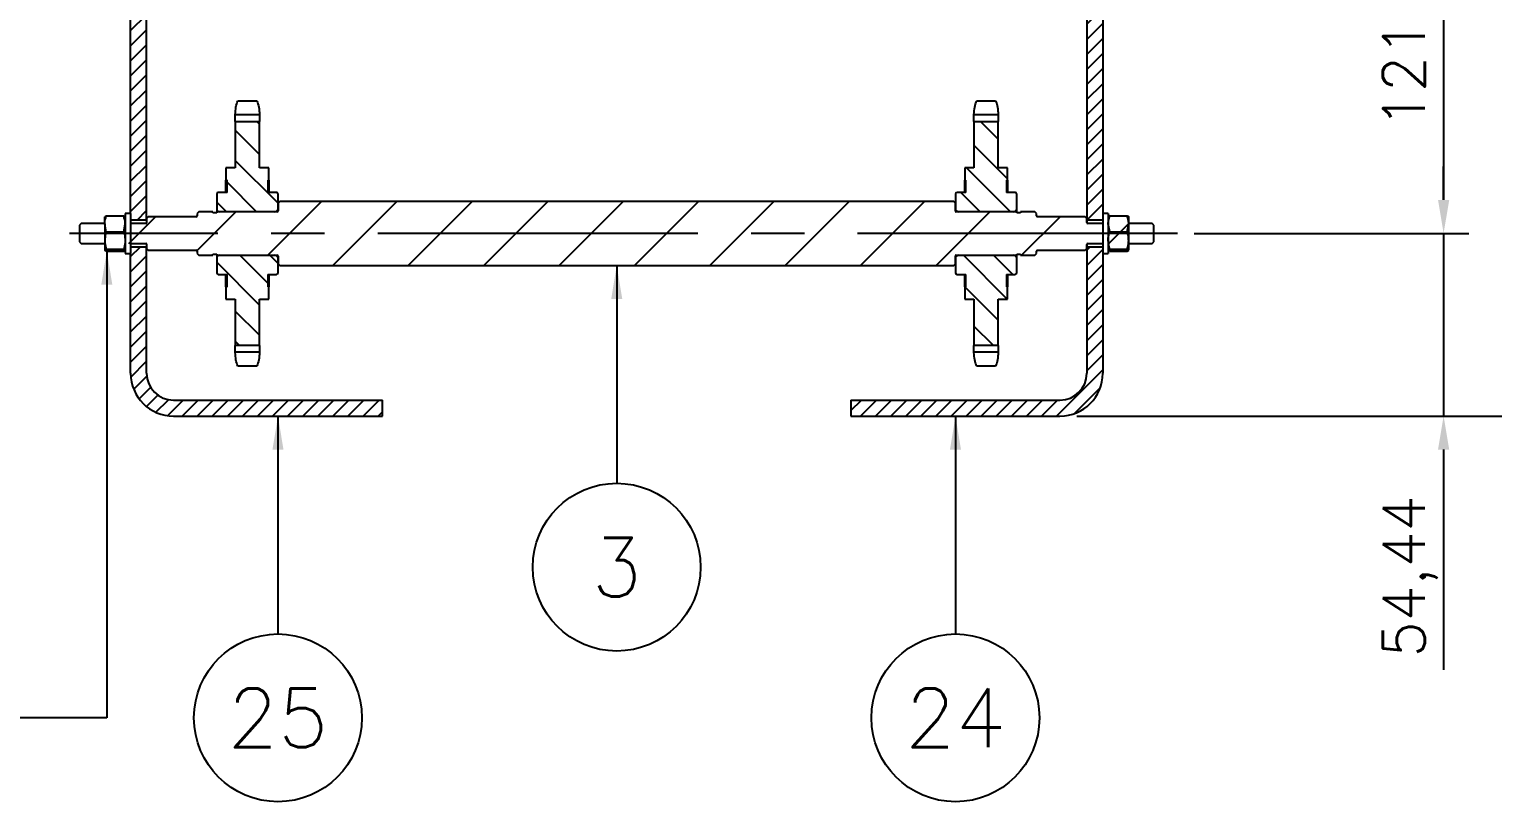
# Model space of a CAD drawing. Header units: metres. Extents: x 0 to 21025, y 0 to 14850.
# Drawn here: x 17461 to 19640, y 11296 to 12447 of the extents above; entities that cross this region are included whole.
import ezdxf
from ezdxf.enums import TextEntityAlignment as Align

# ---------------------------------------------------------------- set-up
doc = ezdxf.new("R2010")
doc.units = ezdxf.units.M
doc.header["$LTSCALE"] = 25
doc.linetypes.add('CENTER2', pattern=[28.575, 19.05, -3.175, 3.175, -3.175])
for name, color, linetype in [('18_COTAS', 7, 'Continuous'), ('GSB', 7, 'Continuous'), ('SC1', 7, 'CENTER2'), ('SDM', 7, 'Continuous'), ('SHA', 7, 'Continuous'), ('SL4', 4, 'Continuous')]:
    doc.layers.add(name, color=color, linetype=linetype)
doc.styles.add('R140', font='simplex.shx', dxfattribs={"height": 3.5})
doc.styles.add('ROMANS', font='ROMANS.SHX')
doc.dimstyles.new('25___1-25', dxfattribs={"dimscale": 25, "dimtxt": 2.5, "dimasz": 2, "dimexe": 1.5, "dimexo": 1, "dimgap": 0.5, "dimtad": 1, "dimzin": 12, "dimtxsty": 'ROMANS', "dimcen": 0, "dimclrd": 256, "dimclre": 256, "dimclrt": 3, "dimazin": 3, "dimtfac": 1, "dimtmove": 0, "dimatfit": 0, "dimfxl": 1, "dimlwd": -1, "dimlwe": -1, "dimarcsym": 0})
doc.dimstyles.new('25___1-5', dxfattribs={"dimscale": 25, "dimtxt": 2.5, "dimasz": 2, "dimexe": 1.5, "dimexo": 1, "dimgap": 0.5, "dimtad": 1, "dimlfac": 0.2, "dimzin": 12, "dimtxsty": 'ROMANS', "dimcen": 0, "dimclrd": 256, "dimclre": 256, "dimclrt": 3, "dimazin": 3, "dimtfac": 1, "dimtmove": 0, "dimatfit": 0, "dimfxl": 1, "dimlwd": -1, "dimlwe": -1, "dimarcsym": 0})
pattern_1 = [(45, (1327.992, 0), (-11.22532, 11.22532), [])]
pattern_2 = [(135, (1327.992, 0), (-22.45064, -22.45064), [])]

# ---------------------------------------------------------------- blocks, each defined once
blk = doc.blocks.new('*D23')
at = {"layer": '18_COTAS', "transparency": 16777216}
for p, q in [((19037.3, 13090.8), (19909.5, 13090.8)), ((19872, 13040.8), (19872, 11920.8)), ((19021.1, 11870.8), (19909.5, 11870.8))]:
    blk.add_line(p, q, dxfattribs=at)
for points in [[(19863.6, 13040.8), (19880.3, 13040.8), (19872, 13090.8)], [(19863.6, 11920.8), (19880.3, 11920.8), (19872, 11870.8)]]:
    blk.add_solid(points, dxfattribs=at)
at = {"layer": 'Defpoints', "color": 0, "transparency": 16777216}
for p in [(19012.3, 13090.8), (18996.1, 11870.8), (19872, 11870.8)]:
    blk.add_point(p, dxfattribs=at)
at = {"layer": '18_COTAS', "color": 3, "transparency": 16777216, "insert": (19828.2, 12480.8), "char_height": 62.5, "attachment_point": 5, "rotation": 90, "style": 'ROMANS'}
blk.add_mtext('244', dxfattribs=at)
blk = doc.blocks.new('*D25')
at = {"layer": '18_COTAS', "transparency": 16777216}
for p, q in [((19196.1, 12752.1), (19604.8, 12752.1)), ((19567.3, 12702.1), (19567.3, 12193)), ((19196.1, 12143), (19604.8, 12143))]:
    blk.add_line(p, q, dxfattribs=at)
for points in [[(19559, 12702.1), (19575.7, 12702.1), (19567.3, 12752.1)], [(19559, 12193), (19575.7, 12193), (19567.3, 12143)]]:
    blk.add_solid(points, dxfattribs=at)
at = {"layer": 'Defpoints', "color": 0, "transparency": 16777216}
for p in [(19171.1, 12752.1), (19171.1, 12143), (19567.3, 12143)]:
    blk.add_point(p, dxfattribs=at)
at = {"layer": '18_COTAS', "color": 3, "transparency": 16777216, "insert": (19517.6, 12447.5), "char_height": 62.5, "attachment_point": 5, "rotation": 90, "style": 'ROMANS'}
blk.add_mtext('121,83', dxfattribs=at)
blk = doc.blocks.new('*D26')
at = {"layer": '18_COTAS', "transparency": 16777216}
for p, q in [((19567.3, 12193), (19567.3, 12243)), ((19196.1, 12143), (19604.8, 12143)), ((19567.3, 12143), (19567.3, 11870.8)), ((19021.1, 11870.8), (19604.8, 11870.8)), ((19567.3, 11820.8), (19567.3, 11492.8))]:
    blk.add_line(p, q, dxfattribs=at)
for points in [[(19559, 12193), (19575.7, 12193), (19567.3, 12143)], [(19559, 11820.8), (19575.7, 11820.8), (19567.3, 11870.8)]]:
    blk.add_solid(points, dxfattribs=at)
at = {"layer": 'Defpoints', "color": 0, "transparency": 16777216}
for p in [(19171.1, 12143), (18996.1, 11870.8), (19567.3, 11870.8)]:
    blk.add_point(p, dxfattribs=at)
at = {"layer": '18_COTAS', "color": 3, "transparency": 16777216, "insert": (19517.6, 11631.8), "char_height": 62.5, "attachment_point": 5, "rotation": 90, "style": 'ROMANS'}
blk.add_mtext('54,44', dxfattribs=at)
blk = doc.blocks.new('INDICACAO_EIXO')
at = {"layer": 'GSB', "color": 3}
blk.add_circle((0, 0), 5, dxfattribs=at)

msp = doc.modelspace()

# ---------------------------------------------------------------- hatches: boundary and pattern name
at = {"layer": 'SHA'}
h = msp.add_hatch(dxfattribs=at)
h.set_pattern_fill('ANSI31', color=256, scale=5, style=0)
h.set_pattern_definition(pattern_1)
h.paths.add_polyline_path([(17636.041, 12732.103), (17612.228, 12732.103), (17612.228, 12162.953), (17636.041, 12162.953)], flags=0)
h = msp.add_hatch(dxfattribs=at)
h.set_pattern_fill('ANSI31', color=256, scale=5, style=0)
h.set_pattern_definition(pattern_1)
h.paths.add_polyline_path([(19059.878, 12732.103), (19036.066, 12732.103), (19036.066, 12162.953), (19059.878, 12162.953)], flags=0)
h = msp.add_hatch(dxfattribs=at)
h.set_pattern_fill('ANSI31', color=256, scale=10, angle=90, style=0)
h.set_pattern_definition(pattern_2)
edge = h.paths.add_edge_path(flags=0)
edge.add_line((17816.335, 12222.351), (17817.928, 12222.351))
edge.add_line((17817.928, 12222.351), (17817.928, 12240.673))
edge.add_line((17817.928, 12240.673), (17804.078, 12240.673))
edge.add_line((17804.078, 12240.673), (17804.078, 12309.747))
edge.add_line((17804.078, 12309.747), (17768.028, 12309.747))
edge.add_line((17768.028, 12309.747), (17768.028, 12240.673))
edge.add_line((17768.028, 12240.673), (17754.178, 12240.673))
edge.add_line((17754.178, 12240.673), (17754.178, 12222.351))
edge.add_line((17754.178, 12222.351), (17755.772, 12222.351))
edge.add_line((17755.772, 12222.351), (17755.772, 12204.028))
edge.add_line((17755.772, 12204.028), (17742.771, 12204.028))
edge.add_arc((17742.771, 12201.585), 2.443, 90, 180)
edge.add_line((17740.328, 12201.585), (17740.328, 12180.214))
edge.add_arc((17745.214, 12180.214), 4.886, 180, 270)
edge.add_line((17745.214, 12175.328), (17826.892, 12175.328))
edge.add_arc((17826.892, 12180.214), 4.886, 270, 360)
edge.add_line((17831.778, 12180.214), (17831.778, 12201.585))
edge.add_arc((17829.335, 12201.585), 2.443, 0, 90)
edge.add_line((17829.335, 12204.028), (17816.335, 12204.028))
edge.add_line((17816.335, 12204.028), (17816.335, 12222.351))
h = msp.add_hatch(dxfattribs=at)
h.set_pattern_fill('ANSI31', color=256, scale=10, angle=90, style=0)
h.set_pattern_definition(pattern_2)
edge = h.paths.add_edge_path(flags=0)
edge.add_line((18916.335, 12222.351), (18917.928, 12222.351))
edge.add_line((18917.928, 12222.351), (18917.928, 12240.673))
edge.add_line((18917.928, 12240.673), (18904.078, 12240.673))
edge.add_line((18904.078, 12240.673), (18904.078, 12309.747))
edge.add_line((18904.078, 12309.747), (18868.028, 12309.747))
edge.add_line((18868.028, 12309.747), (18868.028, 12240.673))
edge.add_line((18868.028, 12240.673), (18854.178, 12240.673))
edge.add_line((18854.178, 12240.673), (18854.178, 12222.351))
edge.add_line((18854.178, 12222.351), (18855.772, 12222.351))
edge.add_line((18855.772, 12222.351), (18855.772, 12204.028))
edge.add_line((18855.772, 12204.028), (18842.771, 12204.028))
edge.add_arc((18842.771, 12201.585), 2.443, 90, 180)
edge.add_line((18840.328, 12201.585), (18840.328, 12180.214))
edge.add_arc((18845.214, 12180.214), 4.886, 180, 270)
edge.add_line((18845.214, 12175.328), (18926.892, 12175.328))
edge.add_arc((18926.892, 12180.214), 4.886, 270, 360)
edge.add_line((18931.778, 12180.214), (18931.778, 12201.585))
edge.add_arc((18929.335, 12201.585), 2.443, 0, 90)
edge.add_line((18929.335, 12204.028), (18916.335, 12204.028))
edge.add_line((18916.335, 12204.028), (18916.335, 12222.351))
h = msp.add_hatch(dxfattribs=at)
h.set_pattern_fill('ANSI31', color=256, scale=25, style=0)
h.set_pattern_definition([(45, (1327.99, 0), (-56.1266, 56.1266), [])])
edge = h.paths.add_edge_path(flags=0)
edge.add_line((18961.053, 12172.828), (18958.553, 12175.328))
edge.add_line((18958.553, 12175.328), (18937.278, 12175.328))
edge.add_line((18937.278, 12175.328), (18937.278, 12173.953))
edge.add_line((18937.278, 12173.953), (18931.778, 12173.953))
edge.add_line((18931.778, 12173.953), (18931.778, 12175.328))
edge.add_line((18931.778, 12175.328), (18841.578, 12175.328))
edge.add_arc((18841.578, 12176.578), 1.25, 180, 270, ccw=False)
edge.add_line((18840.328, 12176.578), (18840.328, 12188.078))
edge.add_line((18840.328, 12188.078), (18837.828, 12190.578))
edge.add_line((18837.828, 12190.578), (17834.278, 12190.578))
edge.add_line((17834.278, 12190.578), (17831.778, 12188.078))
edge.add_line((17831.778, 12188.078), (17831.778, 12176.578))
edge.add_arc((17830.528, 12176.578), 1.25, 270, 360, ccw=False)
edge.add_line((17830.528, 12175.328), (17740.328, 12175.328))
edge.add_line((17740.328, 12175.328), (17740.328, 12173.953))
edge.add_line((17740.328, 12173.953), (17734.828, 12173.953))
edge.add_line((17734.828, 12173.953), (17734.828, 12175.328))
edge.add_line((17734.828, 12175.328), (17713.553, 12175.328))
edge.add_line((17713.553, 12175.328), (17711.053, 12172.828))
edge.add_line((17711.053, 12172.828), (17711.053, 12169.203))
edge.add_arc((17709.803, 12169.203), 1.25, 270, 360, ccw=False)
edge.add_line((17709.803, 12167.953), (17638.553, 12167.953))
edge.add_line((17638.553, 12167.953), (17636.053, 12165.453))
edge.add_line((17636.053, 12165.453), (17636.053, 12159.203))
edge.add_arc((17634.803, 12159.203), 1.25, 270, 360, ccw=False)
edge.add_line((17634.803, 12157.953), (17538.553, 12157.953))
edge.add_line((17538.553, 12157.953), (17536.053, 12155.453))
edge.add_line((17536.053, 12155.453), (17536.053, 12130.453))
edge.add_line((17536.053, 12130.453), (17538.553, 12127.953))
edge.add_line((17538.553, 12127.953), (17634.803, 12127.953))
edge.add_arc((17634.803, 12126.703), 1.25, 0, 90, ccw=False)
edge.add_line((17636.053, 12126.703), (17636.053, 12120.453))
edge.add_line((17636.053, 12120.453), (17638.553, 12117.953))
edge.add_line((17638.553, 12117.953), (17709.803, 12117.953))
edge.add_arc((17709.803, 12116.703), 1.25, 0, 90, ccw=False)
edge.add_line((17711.053, 12116.703), (17711.053, 12113.078))
edge.add_line((17711.053, 12113.078), (17713.553, 12110.578))
edge.add_line((17713.553, 12110.578), (17734.828, 12110.578))
edge.add_line((17734.828, 12110.578), (17734.828, 12111.953))
edge.add_line((17734.828, 12111.953), (17740.328, 12111.953))
edge.add_line((17740.328, 12111.953), (17740.328, 12110.578))
edge.add_line((17740.328, 12110.578), (17830.528, 12110.578))
edge.add_arc((17830.528, 12109.328), 1.25, 0, 90, ccw=False)
edge.add_line((17831.778, 12109.328), (17831.778, 12097.828))
edge.add_line((17831.778, 12097.828), (17834.278, 12095.328))
edge.add_line((17834.278, 12095.328), (18837.828, 12095.328))
edge.add_line((18837.828, 12095.328), (18840.328, 12097.828))
edge.add_line((18840.328, 12097.828), (18840.328, 12109.328))
edge.add_arc((18841.578, 12109.328), 1.25, 90, 180, ccw=False)
edge.add_line((18841.578, 12110.578), (18931.778, 12110.578))
edge.add_line((18931.778, 12110.578), (18931.778, 12111.953))
edge.add_line((18931.778, 12111.953), (18937.278, 12111.953))
edge.add_line((18937.278, 12111.953), (18937.278, 12110.578))
edge.add_line((18937.278, 12110.578), (18958.553, 12110.578))
edge.add_line((18958.553, 12110.578), (18961.053, 12113.078))
edge.add_line((18961.053, 12113.078), (18961.053, 12116.703))
edge.add_arc((18962.303, 12116.703), 1.25, 90, 180, ccw=False)
edge.add_line((18962.303, 12117.953), (19033.553, 12117.953))
edge.add_line((19033.553, 12117.953), (19036.053, 12120.453))
edge.add_line((19036.053, 12120.453), (19036.053, 12126.703))
edge.add_arc((19037.303, 12126.703), 1.25, 90, 180, ccw=False)
edge.add_line((19037.303, 12127.953), (19133.553, 12127.953))
edge.add_line((19133.553, 12127.953), (19136.053, 12130.453))
edge.add_line((19136.053, 12130.453), (19136.053, 12155.453))
edge.add_line((19136.053, 12155.453), (19133.553, 12157.953))
edge.add_line((19133.553, 12157.953), (19037.303, 12157.953))
edge.add_arc((19037.303, 12159.203), 1.25, 180, 270, ccw=False)
edge.add_line((19036.053, 12159.203), (19036.053, 12165.453))
edge.add_line((19036.053, 12165.453), (19033.553, 12167.953))
edge.add_line((19033.553, 12167.953), (18962.303, 12167.953))
edge.add_arc((18962.303, 12169.203), 1.25, 180, 270, ccw=False)
edge.add_line((18961.053, 12169.203), (18961.053, 12172.828))
h = msp.add_hatch(dxfattribs=at)
h.set_pattern_fill('ANSI31', color=256, scale=5, style=0)
h.set_pattern_definition(pattern_1)
edge = h.paths.add_edge_path(flags=0)
edge.add_line((17676.041, 11870.753), (17987.228, 11870.753))
edge.add_line((17987.228, 11870.753), (17987.228, 11894.566))
edge.add_line((17987.228, 11894.566), (17676.041, 11894.566))
edge.add_arc((17676.041, 11934.566), 40, 180, 270, ccw=False)
edge.add_line((17636.041, 11934.566), (17636.041, 12122.953))
edge.add_line((17636.041, 12122.953), (17612.228, 12122.953))
edge.add_line((17612.228, 12122.953), (17612.228, 11934.566))
edge.add_arc((17676.041, 11934.566), 63.812, 180, 270)
h = msp.add_hatch(dxfattribs=at)
h.set_pattern_fill('ANSI31', color=256, scale=5, style=0)
h.set_pattern_definition(pattern_1)
edge = h.paths.add_edge_path(flags=0)
edge.add_line((18996.066, 11894.566), (18684.878, 11894.566))
edge.add_line((18684.878, 11894.566), (18684.878, 11870.753))
edge.add_line((18684.878, 11870.753), (18996.066, 11870.753))
edge.add_arc((18996.066, 11934.566), 63.812, 270, 360)
edge.add_line((19059.878, 11934.566), (19059.878, 12122.953))
edge.add_line((19059.878, 12122.953), (19036.066, 12122.953))
edge.add_line((19036.066, 12122.953), (19036.066, 11934.566))
edge.add_arc((18996.066, 11934.566), 40, 270, 360, ccw=False)
h = msp.add_hatch(dxfattribs=at)
h.set_pattern_fill('ANSI31', color=256, scale=10, angle=90, style=0)
h.set_pattern_definition(pattern_2)
edge = h.paths.add_edge_path(flags=0)
edge.add_arc((17742.771, 12084.321), 2.443, 180, 270)
edge.add_line((17742.771, 12081.878), (17755.772, 12081.878))
edge.add_line((17755.772, 12081.878), (17755.772, 12063.556))
edge.add_line((17755.772, 12063.556), (17754.178, 12063.556))
edge.add_line((17754.178, 12063.556), (17754.178, 12045.233))
edge.add_line((17754.178, 12045.233), (17768.028, 12045.233))
edge.add_line((17768.028, 12045.233), (17768.028, 11976.159))
edge.add_line((17768.028, 11976.159), (17804.078, 11976.159))
edge.add_line((17804.078, 11976.159), (17804.078, 12045.233))
edge.add_line((17804.078, 12045.233), (17817.928, 12045.233))
edge.add_line((17817.928, 12045.233), (17817.928, 12063.556))
edge.add_line((17817.928, 12063.556), (17816.335, 12063.556))
edge.add_line((17816.335, 12063.556), (17816.335, 12081.878))
edge.add_line((17816.335, 12081.878), (17829.335, 12081.878))
edge.add_arc((17829.335, 12084.321), 2.443, 270, 360)
edge.add_line((17831.778, 12084.321), (17831.778, 12105.692))
edge.add_arc((17826.892, 12105.692), 4.886, 0, 90)
edge.add_line((17826.892, 12110.578), (17745.214, 12110.578))
edge.add_arc((17745.214, 12105.692), 4.886, 90, 180)
edge.add_line((17740.328, 12105.692), (17740.328, 12084.321))
h = msp.add_hatch(dxfattribs=at)
h.set_pattern_fill('ANSI31', color=256, scale=10, angle=90, style=0)
h.set_pattern_definition(pattern_2)
edge = h.paths.add_edge_path(flags=0)
edge.add_arc((18842.771, 12084.321), 2.443, 180, 270)
edge.add_line((18842.771, 12081.878), (18855.772, 12081.878))
edge.add_line((18855.772, 12081.878), (18855.772, 12063.556))
edge.add_line((18855.772, 12063.556), (18854.178, 12063.556))
edge.add_line((18854.178, 12063.556), (18854.178, 12045.233))
edge.add_line((18854.178, 12045.233), (18868.028, 12045.233))
edge.add_line((18868.028, 12045.233), (18868.028, 11976.159))
edge.add_line((18868.028, 11976.159), (18904.078, 11976.159))
edge.add_line((18904.078, 11976.159), (18904.078, 12045.233))
edge.add_line((18904.078, 12045.233), (18917.928, 12045.233))
edge.add_line((18917.928, 12045.233), (18917.928, 12063.556))
edge.add_line((18917.928, 12063.556), (18916.335, 12063.556))
edge.add_line((18916.335, 12063.556), (18916.335, 12081.878))
edge.add_line((18916.335, 12081.878), (18929.335, 12081.878))
edge.add_arc((18929.335, 12084.321), 2.443, 270, 360)
edge.add_line((18931.778, 12084.321), (18931.778, 12105.692))
edge.add_arc((18926.892, 12105.692), 4.886, 0, 90)
edge.add_line((18926.892, 12110.578), (18845.214, 12110.578))
edge.add_arc((18845.214, 12105.692), 4.886, 90, 180)
edge.add_line((18840.328, 12105.692), (18840.328, 12084.321))

# ---------------------------------------------------------------- linework, layer by layer
at = {"layer": 'SC1'}
msp.add_line((19171.053, 12142.953), (17521.053, 12142.953), dxfattribs=at)
at = {"layer": 'SL4'}
for p, q in [((17636.041, 12162.953), (17636.041, 12732.103)), ((19036.066, 12732.103), (19036.066, 12162.953)), ((17612.228, 12172.953), (17612.228, 12722.103)), ((19059.878, 12722.103), (19059.878, 12172.953)), ((17771.838, 12340.694), (17800.269, 12340.694)), ((18871.838, 12340.694), (18900.269, 12340.694)), ((17768.028, 12319.742), (17768.028, 12320.34)), ((17804.078, 12319.742), (17768.028, 12319.742)), ((17768.028, 12309.747), (17768.028, 12319.742)), ((17804.078, 12320.34), (17804.078, 12319.742)), ((17804.078, 12319.742), (17804.078, 12309.747)), ((18868.028, 12319.742), (18868.028, 12320.34)), ((18904.078, 12319.742), (18868.028, 12319.742)), ((18868.028, 12309.747), (18868.028, 12319.742)), ((18904.078, 12320.34), (18904.078, 12319.742)), ((18904.078, 12319.742), (18904.078, 12309.747)), ((17768.028, 12309.747), (17768.028, 12240.673)), ((17768.028, 12309.747), (17804.078, 12309.747)), ((17804.078, 12240.673), (17804.078, 12309.747)), ((18868.028, 12309.747), (18868.028, 12240.673)), ((18868.028, 12309.747), (18904.078, 12309.747)), ((18904.078, 12240.673), (18904.078, 12309.747)), ((17754.178, 12240.673), (17754.178, 12222.351)), ((17768.028, 12240.673), (17754.178, 12240.673)), ((17817.928, 12240.673), (17804.078, 12240.673)), ((17817.928, 12222.351), (17817.928, 12240.673)), ((18854.178, 12240.673), (18854.178, 12222.351)), ((18868.028, 12240.673), (18854.178, 12240.673)), ((18917.928, 12240.673), (18904.078, 12240.673)), ((18917.928, 12222.351), (18917.928, 12240.673)), ((17755.772, 12204.028), (17742.771, 12204.028)), ((17755.772, 12222.351), (17754.178, 12222.351)), ((17754.178, 12204.028), (17754.178, 12222.351)), ((17755.772, 12204.028), (17755.772, 12222.351)), ((17816.335, 12222.351), (17816.335, 12204.028)), ((17817.928, 12222.351), (17816.335, 12222.351)), ((17829.335, 12204.028), (17816.335, 12204.028)), ((17817.928, 12222.351), (17817.928, 12204.028)), ((18855.772, 12204.028), (18842.771, 12204.028)), ((18855.772, 12222.351), (18854.178, 12222.351)), ((18854.178, 12204.028), (18854.178, 12222.351)), ((18855.772, 12204.028), (18855.772, 12222.351)), ((18916.335, 12222.351), (18916.335, 12204.028)), ((18917.928, 12222.351), (18916.335, 12222.351)), ((18929.335, 12204.028), (18916.335, 12204.028)), ((18917.928, 12222.351), (18917.928, 12204.028)), ((17740.328, 12201.585), (17740.328, 12180.214)), ((17831.778, 12180.214), (17831.778, 12201.585)), ((17834.278, 12190.578), (17831.778, 12188.078)), ((17831.778, 12188.078), (17831.778, 12176.578)), ((18837.828, 12190.578), (17834.278, 12190.578)), ((18840.328, 12188.078), (18837.828, 12190.578)), ((18840.328, 12201.585), (18840.328, 12180.214)), ((18840.328, 12176.578), (18840.328, 12188.078)), ((18931.778, 12180.214), (18931.778, 12201.585)), ((17575.961, 12169.136), (17573.728, 12167.854)), ((17573.728, 12157.326), (17573.728, 12167.931)), ((17575.961, 12169.136), (17601.995, 12169.136)), ((17601.995, 12169.136), (17604.228, 12167.854)), ((17612.228, 12172.953), (17604.228, 12172.953)), ((17604.228, 12172.953), (17604.228, 12130.318)), ((17612.228, 12172.953), (17612.228, 12130.318)), ((17636.041, 12162.953), (17612.228, 12162.953)), ((17636.041, 12162.953), (17636.041, 12159.027)), ((17638.553, 12167.953), (17636.053, 12165.453)), ((17636.053, 12165.453), (17636.053, 12159.203)), ((17709.803, 12167.953), (17638.553, 12167.953)), ((17713.553, 12175.328), (17711.053, 12172.828)), ((17711.053, 12172.828), (17711.053, 12169.203)), ((17734.828, 12175.328), (17713.553, 12175.328)), ((17734.828, 12173.953), (17734.828, 12175.328)), ((17740.328, 12173.953), (17734.828, 12173.953)), ((17740.328, 12180.214), (17740.328, 12175.328)), ((17740.328, 12175.328), (17740.328, 12173.953)), ((17830.528, 12175.328), (17740.328, 12175.328)), ((17826.892, 12175.328), (17745.214, 12175.328)), ((18931.778, 12175.328), (18841.578, 12175.328)), ((18926.892, 12175.328), (18845.214, 12175.328)), ((18931.778, 12175.328), (18931.778, 12180.214)), ((18931.778, 12173.953), (18931.778, 12175.328)), ((18937.278, 12173.953), (18931.778, 12173.953)), ((18937.278, 12175.328), (18937.278, 12173.953)), ((18958.553, 12175.328), (18937.278, 12175.328)), ((18961.053, 12172.828), (18958.553, 12175.328)), ((18961.053, 12169.203), (18961.053, 12172.828)), ((19033.553, 12167.953), (18962.303, 12167.953)), ((19036.053, 12165.453), (19033.553, 12167.953)), ((19036.053, 12159.203), (19036.053, 12165.453)), ((19059.878, 12162.953), (19036.066, 12162.953)), ((19036.066, 12162.953), (19036.066, 12159.027)), ((19067.878, 12172.953), (19059.878, 12172.953)), ((19059.878, 12172.953), (19059.878, 12112.953)), ((19067.878, 12172.953), (19067.878, 12112.953)), ((19070.111, 12169.136), (19067.878, 12167.854)), ((19070.111, 12169.136), (19096.145, 12169.136)), ((19096.145, 12169.136), (19098.378, 12167.854)), ((19098.378, 12157.326), (19098.378, 12167.931)), ((17538.553, 12157.953), (17536.053, 12155.453)), ((17536.053, 12155.453), (17536.053, 12130.453)), ((17573.728, 12157.953), (17538.553, 12157.953)), ((17575.961, 12145.515), (17573.728, 12157.326)), ((17573.728, 12157.326), (17573.728, 12132.424)), ((17575.961, 12145.515), (17601.995, 12145.515)), ((17601.995, 12145.515), (17604.228, 12157.326)), ((17634.803, 12157.953), (17612.228, 12157.953)), ((19059.878, 12157.953), (19037.303, 12157.953)), ((19070.111, 12145.515), (19067.878, 12157.326)), ((19070.111, 12145.515), (19096.145, 12145.515)), ((19096.145, 12145.515), (19098.378, 12157.326)), ((19133.553, 12157.953), (19098.378, 12157.953)), ((19098.378, 12132.424), (19098.378, 12157.326)), ((19136.053, 12155.453), (19133.553, 12157.953)), ((19136.053, 12130.453), (19136.053, 12155.453)), ((17536.053, 12130.453), (17538.553, 12127.953)), ((17538.553, 12127.953), (17573.728, 12127.953)), ((17573.728, 12132.424), (17573.728, 12118.052)), ((17575.961, 12116.771), (17573.728, 12118.052)), ((17575.961, 12119.333), (17601.995, 12119.333)), ((17575.961, 12116.771), (17601.995, 12116.771)), ((17601.995, 12116.771), (17604.228, 12118.052)), ((17604.228, 12130.318), (17604.228, 12112.953)), ((17612.228, 12130.318), (17612.228, 12112.953)), ((17612.228, 12127.953), (17634.803, 12127.953)), ((17612.228, 12122.953), (17636.041, 12122.953)), ((17636.041, 12126.879), (17636.041, 12122.953)), ((17636.041, 11934.566), (17636.041, 12122.953)), ((17636.053, 12126.703), (17636.053, 12120.453)), ((17636.053, 12120.453), (17638.553, 12117.953)), ((17638.553, 12117.953), (17709.803, 12117.953)), ((17711.053, 12116.703), (17711.053, 12113.078)), ((18961.053, 12113.078), (18961.053, 12116.703)), ((18962.303, 12117.953), (19033.553, 12117.953)), ((19033.553, 12117.953), (19036.053, 12120.453)), ((19036.053, 12120.453), (19036.053, 12126.703)), ((19036.066, 12126.879), (19036.066, 12122.953)), ((19036.066, 12122.953), (19036.066, 11934.566)), ((19036.066, 12122.953), (19059.878, 12122.953)), ((19037.303, 12127.953), (19059.878, 12127.953)), ((19070.111, 12116.771), (19067.878, 12118.052)), ((19070.111, 12119.333), (19096.145, 12119.333)), ((19070.111, 12116.771), (19096.145, 12116.771)), ((19096.145, 12116.771), (19098.378, 12118.052)), ((19098.378, 12118.052), (19098.378, 12132.424)), ((19098.378, 12127.953), (19133.553, 12127.953)), ((19133.553, 12127.953), (19136.053, 12130.453)), ((17604.228, 12112.953), (17612.228, 12112.953)), ((17612.228, 11934.566), (17612.228, 12112.953)), ((17711.053, 12113.078), (17713.553, 12110.578)), ((17713.553, 12110.578), (17734.828, 12110.578)), ((17734.828, 12111.953), (17740.328, 12111.953)), ((17734.828, 12110.578), (17734.828, 12111.953)), ((17740.328, 12111.953), (17740.328, 12110.578)), ((17740.328, 12110.578), (17740.328, 12105.692)), ((17740.328, 12110.578), (17830.528, 12110.578)), ((17740.328, 12105.692), (17740.328, 12084.321)), ((17745.214, 12110.578), (17826.892, 12110.578)), ((17831.778, 12109.328), (17831.778, 12097.828)), ((17831.778, 12084.321), (17831.778, 12105.692)), ((17831.778, 12097.828), (17834.278, 12095.328)), ((17834.278, 12095.328), (18837.828, 12095.328)), ((18837.828, 12095.328), (18840.328, 12097.828)), ((18840.328, 12097.828), (18840.328, 12109.328)), ((18840.328, 12105.692), (18840.328, 12084.321)), ((18841.578, 12110.578), (18931.778, 12110.578)), ((18845.214, 12110.578), (18926.892, 12110.578)), ((18931.778, 12111.953), (18937.278, 12111.953)), ((18931.778, 12110.578), (18931.778, 12111.953)), ((18931.778, 12105.692), (18931.778, 12110.578)), ((18931.778, 12084.321), (18931.778, 12105.692)), ((18937.278, 12111.953), (18937.278, 12110.578)), ((18937.278, 12110.578), (18958.553, 12110.578)), ((18958.553, 12110.578), (18961.053, 12113.078)), ((19059.878, 12112.953), (19067.878, 12112.953)), ((19059.878, 12112.953), (19059.878, 11934.566)), ((17742.771, 12081.878), (17755.772, 12081.878)), ((17754.178, 12063.556), (17754.178, 12081.878)), ((17755.772, 12063.556), (17755.772, 12081.878)), ((17816.335, 12081.878), (17829.335, 12081.878)), ((17816.335, 12081.878), (17816.335, 12063.556)), ((17817.928, 12081.878), (17817.928, 12063.556)), ((18842.771, 12081.878), (18855.772, 12081.878)), ((18854.178, 12063.556), (18854.178, 12081.878)), ((18855.772, 12063.556), (18855.772, 12081.878)), ((18916.335, 12081.878), (18929.335, 12081.878)), ((18916.335, 12081.878), (18916.335, 12063.556)), ((18917.928, 12081.878), (18917.928, 12063.556)), ((17754.178, 12063.556), (17754.178, 12045.233)), ((17754.178, 12063.556), (17755.772, 12063.556)), ((17816.335, 12063.556), (17817.928, 12063.556)), ((17817.928, 12045.233), (17817.928, 12063.556)), ((18854.178, 12063.556), (18854.178, 12045.233)), ((18854.178, 12063.556), (18855.772, 12063.556)), ((18916.335, 12063.556), (18917.928, 12063.556)), ((18917.928, 12045.233), (18917.928, 12063.556)), ((17754.178, 12045.233), (17768.028, 12045.233)), ((17768.028, 12045.233), (17768.028, 11976.159)), ((17804.078, 12045.233), (17817.928, 12045.233)), ((17804.078, 11976.159), (17804.078, 12045.233)), ((18854.178, 12045.233), (18868.028, 12045.233)), ((18868.028, 12045.233), (18868.028, 11976.159)), ((18904.078, 12045.233), (18917.928, 12045.233)), ((18904.078, 11976.159), (18904.078, 12045.233)), ((17804.078, 11976.159), (17768.028, 11976.159)), ((17768.028, 11966.164), (17768.028, 11976.159)), ((17804.078, 11966.164), (17768.028, 11966.164)), ((17768.028, 11965.567), (17768.028, 11966.164)), ((17804.078, 11976.159), (17804.078, 11966.164)), ((17804.078, 11966.164), (17804.078, 11965.567)), ((18904.078, 11976.159), (18868.028, 11976.159)), ((18868.028, 11966.164), (18868.028, 11976.159)), ((18904.078, 11966.164), (18868.028, 11966.164)), ((18868.028, 11965.567), (18868.028, 11966.164)), ((18904.078, 11976.159), (18904.078, 11966.164)), ((18904.078, 11966.164), (18904.078, 11965.567)), ((17800.269, 11945.212), (17771.838, 11945.212)), ((18900.269, 11945.212), (18871.838, 11945.212)), ((17676.041, 11894.566), (17987.228, 11894.566)), ((17987.228, 11870.753), (17987.228, 11894.566)), ((18684.878, 11894.566), (18684.878, 11870.753)), ((18684.878, 11894.566), (18996.066, 11894.566)), ((17676.041, 11870.753), (17987.228, 11870.753)), ((18684.878, 11870.753), (18996.066, 11870.753))]:
    msp.add_line(p, q, dxfattribs=at)
for centre, radius, start, end in [((17742.771, 12201.585), 2.443, 90, 180), ((17829.335, 12201.585), 2.443, 0, 90), ((18842.771, 12201.585), 2.443, 90, 180), ((18929.335, 12201.585), 2.443, 0, 90), ((17709.803, 12169.203), 1.25, 270, 0), ((17745.214, 12180.214), 4.886, 180, 270), ((17826.892, 12180.214), 4.886, 270, 0), ((17830.528, 12176.578), 1.25, 270, 0), ((18845.214, 12180.214), 4.886, 180, 270), ((18841.578, 12176.578), 1.25, 180, 270), ((18926.892, 12180.214), 4.886, 270, 0), ((18962.303, 12169.203), 1.25, 180, 270), ((17634.803, 12159.203), 1.25, 270, 0), ((19037.303, 12159.203), 1.25, 180, 270), ((17634.803, 12126.703), 1.25, 0, 90), ((17709.803, 12116.703), 1.25, 0, 90), ((18962.303, 12116.703), 1.25, 90, 180), ((19037.303, 12126.703), 1.25, 90, 180), ((17745.214, 12105.692), 4.886, 90, 180), ((17826.892, 12105.692), 4.886, 0, 90), ((17830.528, 12109.328), 1.25, 0, 90), ((18845.214, 12105.692), 4.886, 90, 180), ((18841.578, 12109.328), 1.25, 90, 180), ((18926.892, 12105.692), 4.886, 0, 90), ((17742.771, 12084.321), 2.443, 180, 270), ((17829.335, 12084.321), 2.443, 270, 0), ((18842.771, 12084.321), 2.443, 180, 270), ((18929.335, 12084.321), 2.443, 270, 0), ((17676.041, 11934.566), 63.813, 180, 270), ((17676.041, 11934.566), 40, 180, 270), ((18996.066, 11934.566), 40, 270, 0), ((18996.066, 11934.566), 63.812, 270, 0)]:
    msp.add_arc(centre, radius, start, end, dxfattribs=at)
for points, knots in [([(17768.028, 12320.34), (17768.217, 12324.037), (17768.594, 12331.439), (17770.756, 12337.607), (17771.838, 12340.694)], [0, 0, 0, 0, 0.49941855, 1, 1, 1, 1]), ([(17800.269, 12340.694), (17801.35, 12337.609), (17803.512, 12331.442), (17803.89, 12324.039), (17804.078, 12320.34)], [0, 0, 0, 0, 0.50026091, 1, 1, 1, 1]), ([(18868.028, 12320.34), (18868.217, 12324.037), (18868.594, 12331.439), (18870.756, 12337.607), (18871.838, 12340.694)], [0, 0, 0, 0, 0.49941855, 1, 1, 1, 1]), ([(18900.269, 12340.694), (18901.35, 12337.609), (18903.512, 12331.442), (18903.89, 12324.039), (18904.078, 12320.34)], [0, 0, 0, 0, 0.50026091, 1, 1, 1, 1]), ([(17573.728, 12157.326), (17573.731, 12157.605), (17573.762, 12161.594), (17574.902, 12165.502), (17575.961, 12169.136)], [0, 0, 0, 0, 0.07020058, 1, 1, 1, 1]), ([(17604.228, 12157.326), (17604.226, 12157.605), (17604.194, 12161.594), (17603.055, 12165.502), (17601.995, 12169.136)], [0, 0, 0, 0, 0.070200577, 1, 1, 1, 1]), ([(19067.878, 12157.326), (19067.881, 12157.605), (19067.912, 12161.594), (19069.052, 12165.502), (19070.111, 12169.136)], [0, 0, 0, 0, 0.07020058, 1, 1, 1, 1]), ([(19098.378, 12157.326), (19098.376, 12157.605), (19098.344, 12161.594), (19097.205, 12165.502), (19096.145, 12169.136)], [0, 0, 0, 0, 0.07020058, 1, 1, 1, 1]), ([(17575.961, 12145.515), (17575.624, 12144.416), (17574.315, 12140.149), (17573.978, 12135.716), (17573.728, 12132.424)], [0, 0, 0, 0, 0.25755135, 1, 1, 1, 1]), ([(17601.995, 12145.515), (17602.332, 12144.416), (17603.641, 12140.149), (17603.978, 12135.716), (17604.228, 12132.424)], [0, 0, 0, 0, 0.25755135, 1, 1, 1, 1]), ([(19067.878, 12132.424), (19067.911, 12133.615), (19068.035, 12138.046), (19069.234, 12142.36), (19070.111, 12145.515)], [0, 0, 0, 0, 0.26863361, 1, 1, 1, 1]), ([(19098.378, 12132.424), (19098.345, 12133.615), (19098.222, 12138.046), (19097.022, 12142.36), (19096.145, 12145.515)], [0, 0, 0, 0, 0.26863361, 1, 1, 1, 1]), ([(17573.728, 12132.424), (17573.761, 12131.234), (17573.885, 12126.803), (17575.084, 12122.488), (17575.961, 12119.333)], [0, 0, 0, 0, 0.26863361, 1, 1, 1, 1]), ([(17573.728, 12118.052), (17573.731, 12118.082), (17573.762, 12118.515), (17574.902, 12118.939), (17575.961, 12119.333)], [0, 0, 0, 0, 0.07020058, 1, 1, 1, 1]), ([(17604.228, 12132.424), (17604.195, 12131.234), (17604.072, 12126.803), (17602.872, 12122.488), (17601.995, 12119.333)], [0, 0, 0, 0, 0.26863361, 1, 1, 1, 1]), ([(17604.228, 12118.052), (17604.226, 12118.082), (17604.194, 12118.515), (17603.055, 12118.939), (17601.995, 12119.333)], [0, 0, 0, 0, 0.070200577, 1, 1, 1, 1]), ([(19070.111, 12119.333), (19069.774, 12120.432), (19068.465, 12124.699), (19068.128, 12129.133), (19067.878, 12132.424)], [0, 0, 0, 0, 0.257551345, 1, 1, 1, 1]), ([(19067.878, 12118.052), (19067.881, 12118.082), (19067.912, 12118.515), (19069.052, 12118.939), (19070.111, 12119.333)], [0, 0, 0, 0, 0.07020058, 1, 1, 1, 1]), ([(19096.145, 12119.333), (19096.482, 12120.432), (19097.791, 12124.699), (19098.128, 12129.133), (19098.378, 12132.424)], [0, 0, 0, 0, 0.25755135, 1, 1, 1, 1]), ([(19098.378, 12118.052), (19098.376, 12118.082), (19098.344, 12118.515), (19097.205, 12118.939), (19096.145, 12119.333)], [0, 0, 0, 0, 0.07020058, 1, 1, 1, 1]), ([(17771.838, 11945.212), (17770.756, 11948.297), (17768.594, 11954.464), (17768.217, 11961.867), (17768.028, 11965.567)], [0, 0, 0, 0, 0.50026095, 1, 1, 1, 1]), ([(17804.078, 11965.567), (17803.89, 11961.869), (17803.513, 11954.467), (17801.351, 11948.299), (17800.269, 11945.212)], [0, 0, 0, 0, 0.49941851, 1, 1, 1, 1]), ([(18871.838, 11945.212), (18870.756, 11948.297), (18868.594, 11954.464), (18868.217, 11961.867), (18868.028, 11965.567)], [0, 0, 0, 0, 0.50026095, 1, 1, 1, 1]), ([(18904.078, 11965.567), (18903.89, 11961.869), (18903.513, 11954.467), (18901.351, 11948.299), (18900.269, 11945.212)], [0, 0, 0, 0, 0.49941851, 1, 1, 1, 1])]:
    msp.add_open_spline(points, degree=3, knots=knots, dxfattribs=at)

# ---------------------------------------------------------------- block references
at = {"layer": 'GSB'}
ref = msp.add_blockref('INDICACAO_EIXO', (18335.987, 11645.719), dxfattribs=dict(at, xscale=24.99999999999972, yscale=24.99999999999972, zscale=24.99999999999972))
ref.add_attrib('EIXO', '3', dxfattribs={"color": 4, "height": 87.5, "style": 'R140'}).set_placement((18335.987, 11645.719), align=Align.MIDDLE_CENTER)
ref = msp.add_blockref('INDICACAO_EIXO', (17831.569, 11421.144), dxfattribs=dict(at, xscale=24.99999999999972, yscale=24.99999999999972, zscale=24.99999999999972))
ref.add_attrib('EIXO', '25', dxfattribs={"color": 4, "height": 87.5, "style": 'R140'}).set_placement((17831.569, 11421.144), align=Align.MIDDLE_CENTER)
ref = msp.add_blockref('INDICACAO_EIXO', (18840.406, 11421.144), dxfattribs=dict(at, xscale=24.99999999999972, yscale=24.99999999999972, zscale=24.99999999999972))
ref.add_attrib('EIXO', '24', dxfattribs={"color": 4, "height": 87.5, "style": 'R140'}).set_placement((18840.406, 11421.144), align=Align.MIDDLE_CENTER)

# ---------------------------------------------------------------- dimensions: what is measured, and where the dimension line sits
at = {"layer": '18_COTAS'}
for base, p1, p2, picture, middle in [((19871.979, 11870.753), (19012.253, 13090.753), (18996.066, 11870.753), '*D23', (19828.229, 12480.753)), ((19567.32, 12142.953), (19171.053, 12752.103), (19171.053, 12142.953), '*D25', (19517.618, 12447.528)), ((19567.32, 11870.753), (19171.053, 12142.953), (18996.066, 11870.753), '*D26', (19517.618, 11631.765))]:
    dim = msp.add_linear_dim(base=base, p1=p1, p2=p2, angle=90, dimstyle='25___1-5', dxfattribs=at)
    dim.commit()
    dim.dimension.update_dxf_attribs({"geometry": picture, "text_midpoint": middle})

# ---------------------------------------------------------------- leaders
at = {"layer": 'SDM'}
for points in [[(17576.734, 12116.771), (17576.734, 11421.144), (17036.167, 11421.144)], [(18336.053, 12095.328), (18335.987, 11770.719)], [(17831.635, 11870.753), (17831.569, 11546.144)], [(18840.472, 11870.753), (18840.406, 11546.144)]]:
    msp.add_leader(points, dimstyle='25___1-25', override={"dimgap": 0.5, "dimtad": 0}, dxfattribs=at)

doc.saveas('drawing.dxf')
